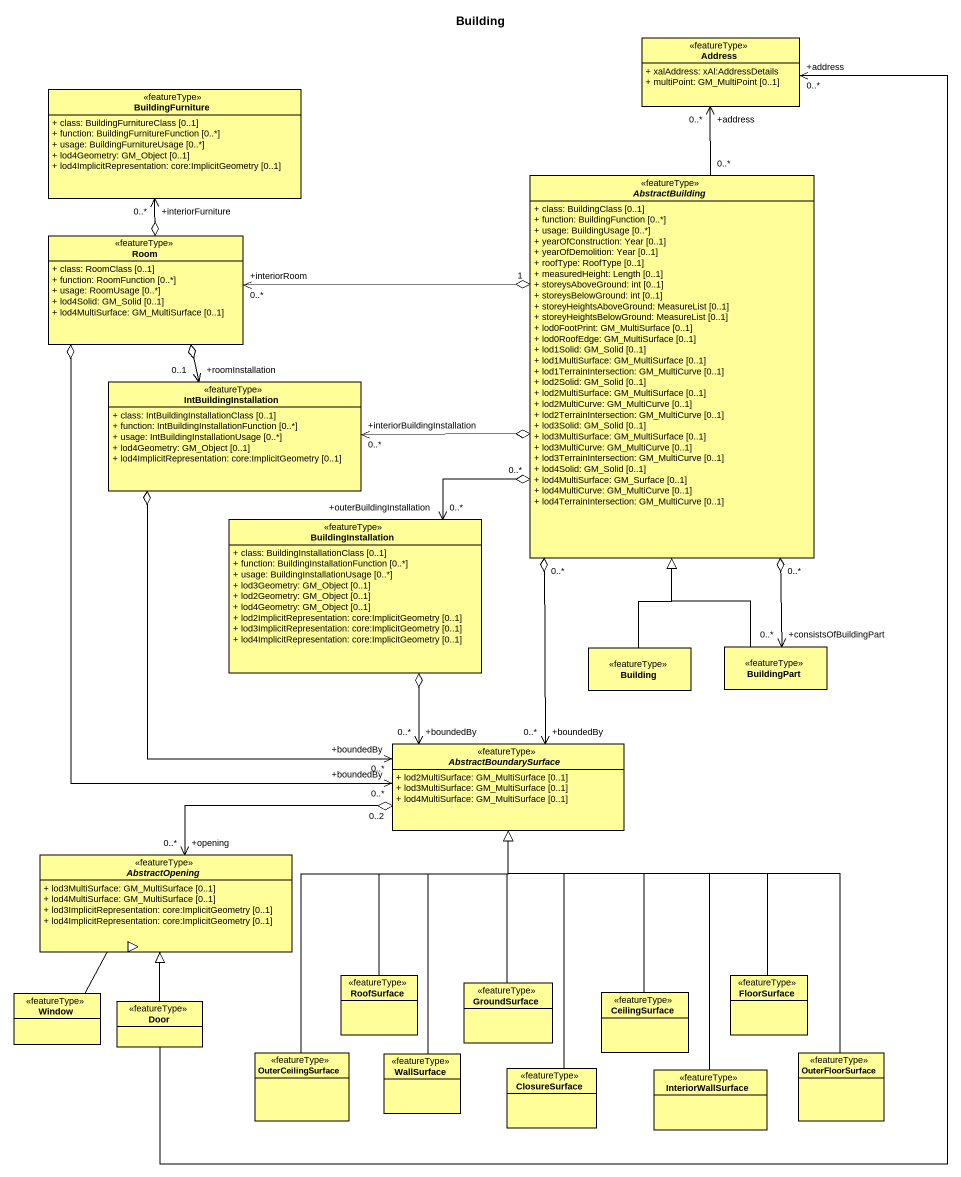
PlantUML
@startuml
title Building
hide circle
hide empty members
skinparam classAttributeIconSize 0
class Address <<featureType>> #FFFE99 {
  + xalAddress: xAl:AddressDetails
  + multiPoint: GM_MultiPoint [0..1]
}
class BuildingFurniture <<featureType>> #FFFE99 {
  + class: BuildingFurnitureClass [0..1]
  + function: BuildingFurnitureFunction [0..*]
  + usage: BuildingFurnitureUsage [0..*]
  + lod4Geometry: GM_Object [0..1]
  + lod4ImplicitRepresentation: core:ImplicitGeometry [0..1]
}
abstract class AbstractBuilding <<featureType>> #FFFE99 {
  + class: BuildingClass [0..1]
  + function: BuildingFunction [0..*]
  + usage: BuildingUsage [0..*]
  + yearOfConstruction: Year [0..1]
  + yearOfDemolition: Year [0..1]
  + roofType: RoofType [0..1]
  + measuredHeight: Length [0..1]
  + storeysAboveGround: int [0..1]
  + storeysBelowGround: int [0..1]
  + storeyHeightsAboveGround: MeasureList [0..1]
  + storeyHeightsBelowGround: MeasureList [0..1]
  + lod0FootPrint: GM_MultiSurface [0..1]
  + lod0RoofEdge: GM_MultiSurface [0..1]
  + lod1Solid: GM_Solid [0..1]
  + lod1MultiSurface: GM_MultiSurface [0..1]
  + lod1TerrainIntersection: GM_MultiCurve [0..1]
  + lod2Solid: GM_Solid [0..1]
  + lod2MultiSurface: GM_MultiSurface [0..1]
  + lod2MultiCurve: GM_MultiCurve [0..1]
  + lod2TerrainIntersection: GM_MultiCurve [0..1]
  + lod3Solid: GM_Solid [0..1]
  + lod3MultiSurface: GM_MultiSurface [0..1]
  + lod3MultiCurve: GM_MultiCurve [0..1]
  + lod3TerrainIntersection: GM_MultiCurve [0..1]
  + lod4Solid: GM_Solid [0..1]
  + lod4MultiSurface: GM_Surface [0..1]
  + lod4MultiCurve: GM_MultiCurve [0..1]
  + lod4TerrainIntersection: GM_MultiCurve [0..1]
}
class Room <<featureType>> #FFFE99 {
  + class: RoomClass [0..1]
  + function: RoomFunction [0..*]
  + usage: RoomUsage [0..*]
  + lod4Solid: GM_Solid [0..1]
  + lod4MultiSurface: GM_MultiSurface [0..1]
}
class IntBuildingInstallation <<featureType>> #FFFE99 {
  + class: IntBuildingInstallationClass [0..1]
  + function: IntBuildingInstallationFunction [0..*]
  + usage: IntBuildingInstallationUsage [0..*]
  + lod4Geometry: GM_Object [0..1]
  + lod4ImplicitRepresentation: core:ImplicitGeometry [0..1]
}
class BuildingInstallation <<featureType>> #FFFE99 {
  + class: BuildingInstallationClass [0..1]
  + function: BuildingInstallationFunction [0..*]
  + usage: BuildingInstallationUsage [0..*]
  + lod3Geometry: GM_Object [0..1]
  + lod2Geometry: GM_Object [0..1]
  + lod4Geometry: GM_Object [0..1]
  + lod2ImplicitRepresentation: core:ImplicitGeometry [0..1]
  + lod3ImplicitRepresentation: core:ImplicitGeometry [0..1]
  + lod4ImplicitRepresentation: core:ImplicitGeometry [0..1]
}
class Building <<featureType>> #FFFE99
class BuildingPart <<featureType>> #FFFE99
abstract class AbstractBoundarySurface <<featureType>> #FFFE99 {
  + lod2MultiSurface: GM_MultiSurface [0..1]
  + lod3MultiSurface: GM_MultiSurface [0..1]
  + lod4MultiSurface: GM_MultiSurface [0..1]
}
abstract class AbstractOpening <<featureType>> #FFFE99 {
  + lod3MultiSurface: GM_MultiSurface [0..1]
  + lod4MultiSurface: GM_MultiSurface [0..1]
  + lod3ImplicitRepresentation: core:ImplicitGeometry [0..1]
  + lod4ImplicitRepresentation: core:ImplicitGeometry [0..1]
}
class Window <<featureType>> #FFFE99
class RoofSurface <<featureType>> #FFFE99
class GroundSurface <<featureType>> #FFFE99
class CeilingSurface <<featureType>> #FFFE99
class FloorSurface <<featureType>> #FFFE99
class Door <<featureType>> #FFFE99
class OuterCeilingSurface <<featureType>> #FFFE99
class WallSurface <<featureType>> #FFFE99
class ClosureSurface <<featureType>> #FFFE99
class InteriorWallSurface <<featureType>> #FFFE99
class OuterFloorSurface <<featureType>> #FFFE99
AbstractBuilding "0..*" -up-> "+address\n0..*" Address
AbstractBuilding "1" o-left-> "+interiorRoom\n0..*" Room
AbstractBuilding o-left-> "+interiorBuildingInstallation\n0..*" IntBuildingInstallation
AbstractBuilding "0..*" o--> "+outerBuildingInstallation\n0..*" BuildingInstallation
AbstractBuilding "0..*" o--> "+consistsOfBuildingPart\n0..*" BuildingPart
AbstractBuilding "0..*" o--> "+boundedBy\n0..*" AbstractBoundarySurface
Room o-up-> "+interiorFurniture\n0..*" BuildingFurniture
Room o--> "+roomInstallation\n0..1" IntBuildingInstallation
Room o--> "+boundedBy\n0..*" AbstractBoundarySurface
IntBuildingInstallation o--> "+boundedBy\n0..*" AbstractBoundarySurface
BuildingInstallation o--> "+boundedBy\n0..*" AbstractBoundarySurface
Building -up-|> AbstractBuilding
BuildingPart -up-|> AbstractBuilding
AbstractBoundarySurface "0..2" o-left-> "+opening\n0..*" AbstractOpening
Window -up-|> AbstractOpening
RoofSurface -up-|> AbstractBoundarySurface
GroundSurface -up-|> AbstractBoundarySurface
CeilingSurface -up-|> AbstractBoundarySurface
FloorSurface -up-|> AbstractBoundarySurface
Door -up-> "+address\n0..*" Address
Door -up-|> AbstractOpening
OuterCeilingSurface -up-|> AbstractBoundarySurface
WallSurface -up-|> AbstractBoundarySurface
ClosureSurface -up-|> AbstractBoundarySurface
InteriorWallSurface -up-|> AbstractBoundarySurface
OuterFloorSurface -up-|> AbstractBoundarySurface
@enduml
